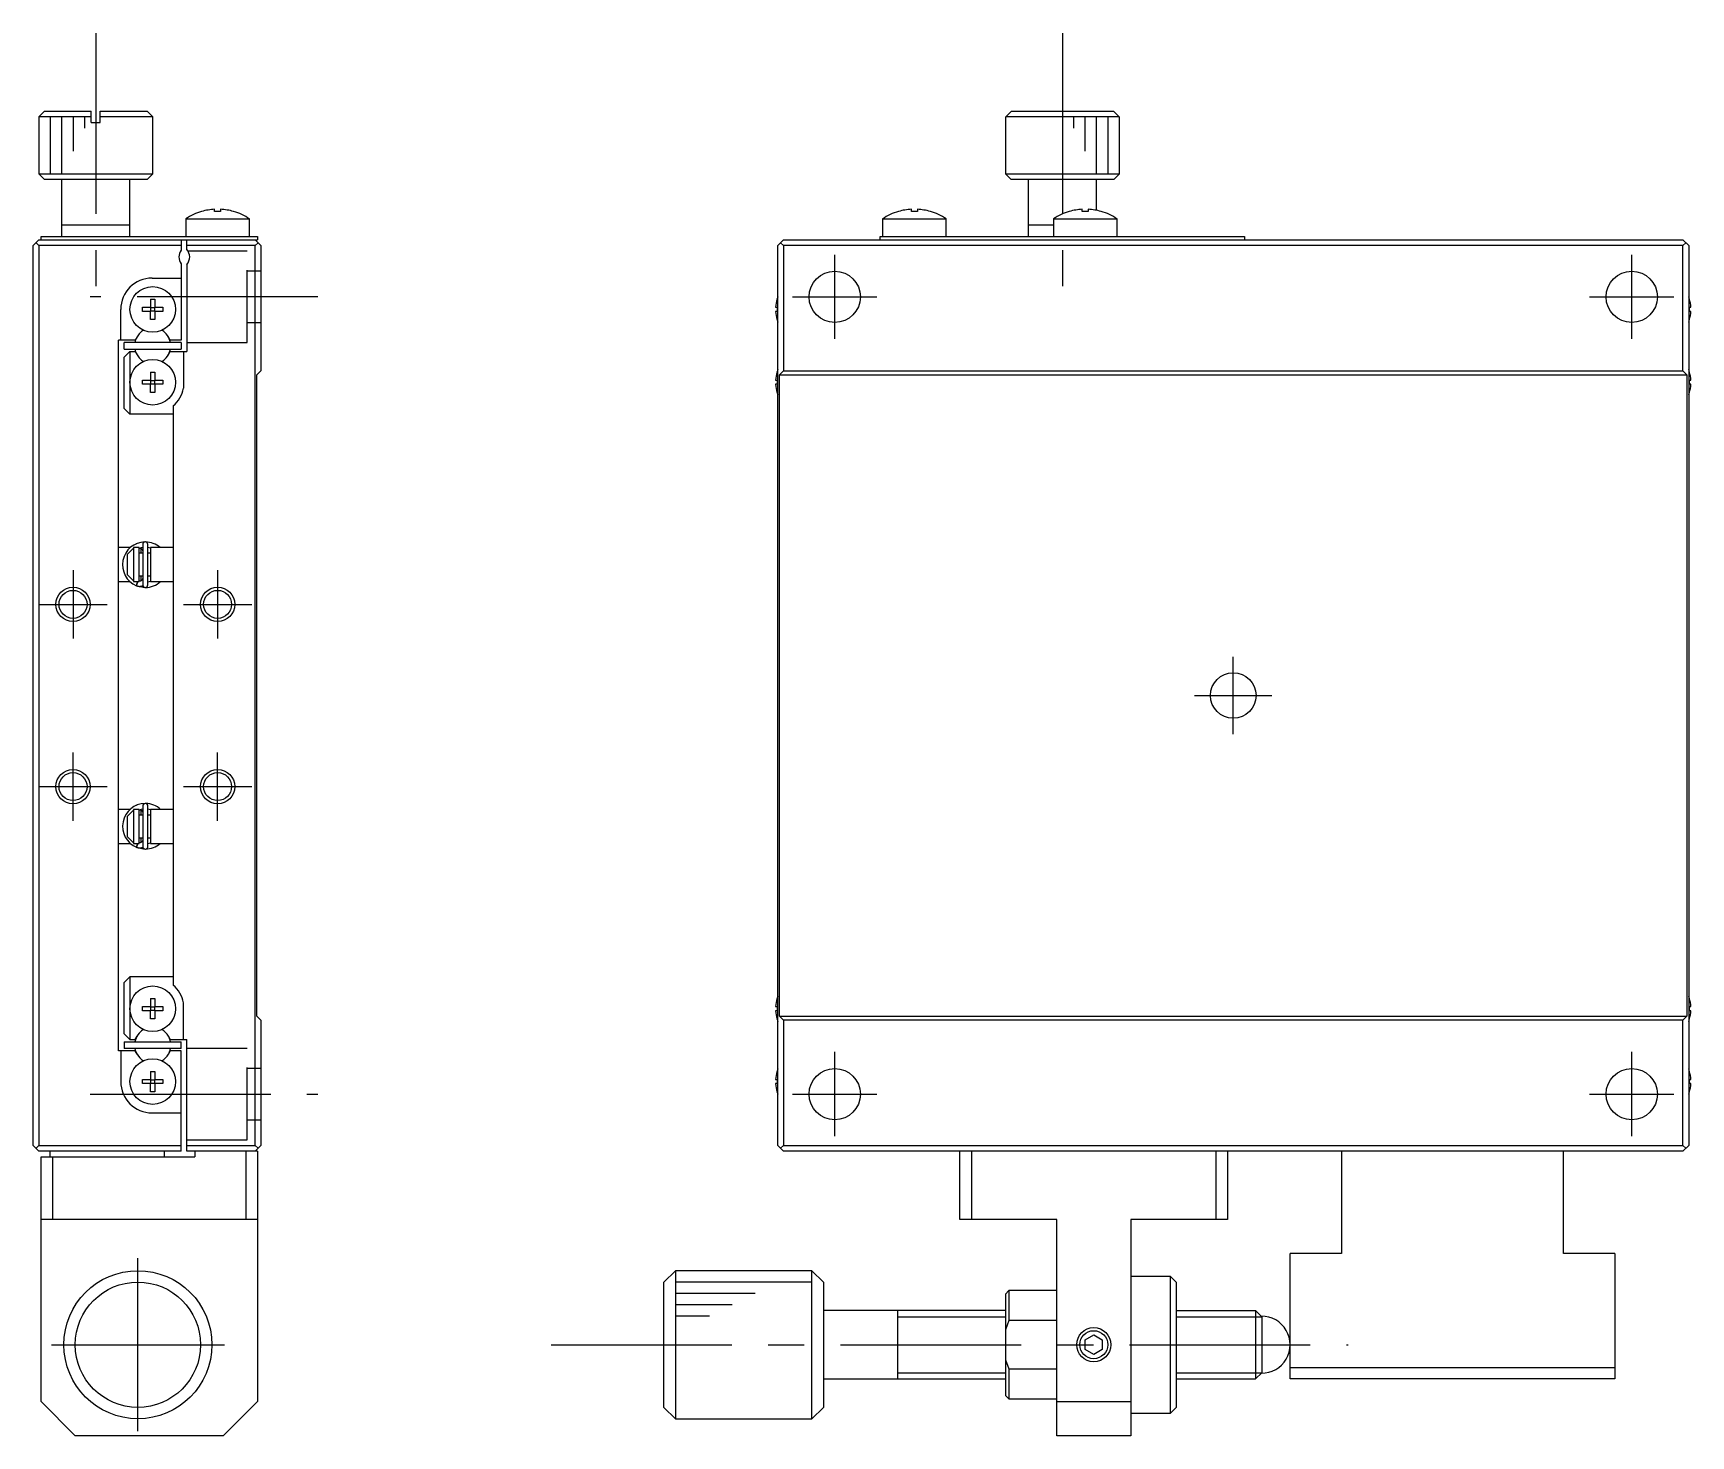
# Model space of a CAD drawing. Extents: x 0 to 332, y -8 to 256.
# Drawn here: x 186.6 to 332.2, y 74.6 to 197.8 of the extents above; entities that cross this region are included whole.
import ezdxf

# ---------------------------------------------------------------- set-up
doc = ezdxf.new("R2010")
doc.units = 0
doc.header["$LTSCALE"] = 0.5
doc.linetypes.add('CENTER', pattern=[50.8, 31.75, -6.35, 6.35, -6.35])
doc.linetypes.add('DASHED', pattern=[19.05, 12.7, -6.35])
for name, color, linetype in [('MSM_CENTER', 1, 'CENTER'), ('MSM_CONTINUOUS', 7, 'CONTINUOUS'), ('MSM_DASHED', 4, 'DASHED'), ('MSM_NARROW', 5, 'CONTINUOUS')]:
    doc.layers.add(name, color=color, linetype=linetype)

msp = doc.modelspace()

# ---------------------------------------------------------------- linework, layer by layer
at = {"layer": 'MSM_CENTER'}
for p, q in [((192.062268, 197.772714), (192.062268, 172.772714)), ((276.963962, 197.772714), (276.963962, 172.772714)), ((256.963962, 170.922714), (256.963962, 178.322714)), ((326.963962, 170.922714), (326.963962, 178.322714)), ((211.562268, 174.622714), (191.562268, 174.622714)), ((253.263962, 174.622714), (260.663962, 174.622714)), ((323.263962, 174.622714), (330.663962, 174.622714)), ((190.062268, 150.622715), (190.062268, 144.622714)), ((202.762268, 150.622715), (202.762268, 144.622714)), ((187.062267, 147.622714), (193.062269, 147.622714)), ((199.762267, 147.622714), (205.762269, 147.622714)), ((291.963962, 136.222714), (291.963962, 143.022714)), ((288.563962, 139.622714), (295.363962, 139.622714)), ((190.062266, 128.622715), (190.062268, 134.622716)), ((202.762266, 128.622715), (202.762268, 134.622716)), ((187.062266, 131.622716), (193.062268, 131.622715)), ((199.762266, 131.622716), (205.762268, 131.622715)), ((256.963962, 100.922714), (256.963962, 108.322714)), ((326.963962, 100.922714), (326.963962, 108.322714)), ((191.562268, 104.622714), (211.562268, 104.622714)), ((253.263962, 104.622714), (260.663962, 104.622714)), ((323.263962, 104.622714), (330.663962, 104.622714)), ((195.762268, 75.022714), (195.762268, 90.222714)), ((188.162268, 82.622714), (203.362268, 82.622714)), ((232.058891, 82.622714), (302.058891, 82.622714))]:
    msp.add_line(p, q, dxfattribs=at)
at = {"layer": 'MSM_CONTINUOUS'}
for p, q in [((187.562268, 190.922714), (187.062268, 190.422714)), ((187.562268, 190.922714), (191.662268, 190.922714)), ((191.662268, 189.922714), (191.662268, 190.922714)), ((192.462268, 190.922714), (196.562268, 190.922714)), ((192.462268, 189.922714), (192.462268, 190.922714)), ((197.062268, 190.422714), (196.562268, 190.922714)), ((271.979987, 190.422714), (272.481775, 190.922714)), ((272.481775, 190.922714), (281.446149, 190.922714)), ((281.446149, 190.922714), (281.947936, 190.422714)), ((191.662268, 190.422714), (187.062268, 190.422714)), ((187.062268, 190.422714), (187.062268, 185.422714)), ((191.662268, 189.922714), (192.462268, 189.922714)), ((197.062268, 190.422714), (192.462268, 190.422714)), ((197.062268, 185.422714), (197.062268, 190.422714)), ((271.963962, 189.922714), (271.979987, 189.922714)), ((271.963962, 189.922714), (271.963962, 185.422714)), ((271.979987, 189.922714), (271.979987, 190.422714)), ((281.947936, 190.422714), (271.979987, 190.422714)), ((281.947936, 190.422714), (281.947936, 189.922714)), ((281.947936, 189.922714), (281.963962, 189.922714)), ((281.963962, 185.422714), (281.963962, 189.922714)), ((187.062268, 185.422714), (197.062268, 185.422714)), ((187.062268, 185.422714), (187.562268, 184.922714)), ((196.562268, 184.922714), (187.562268, 184.922714)), ((189.062268, 184.922714), (189.062268, 179.922714)), ((195.062268, 179.922714), (195.062268, 184.922714)), ((196.562268, 184.922714), (197.062268, 185.422714)), ((271.963962, 185.422714), (281.963962, 185.422714)), ((271.963962, 185.422714), (272.463962, 184.922714)), ((281.463962, 184.922714), (272.463962, 184.922714)), ((273.963962, 184.922714), (273.963962, 179.922714)), ((279.963962, 182.214789), (279.963962, 184.922714)), ((281.463962, 184.922714), (281.963962, 185.422714)), ((201.363129, 182.115918), (201.360121, 182.122087)), ((202.502268, 182.115918), (202.502268, 182.309176)), ((203.022268, 182.115918), (202.502268, 182.115918)), ((203.022268, 182.309176), (203.022268, 182.115918)), ((204.164416, 182.122087), (204.161408, 182.115918)), ((262.564822, 182.115918), (262.561814, 182.122087)), ((263.703962, 182.115918), (263.703962, 182.309176)), ((264.223962, 182.115918), (263.703962, 182.115918)), ((264.223962, 182.309176), (264.223962, 182.115918)), ((265.366109, 182.122087), (265.363101, 182.115918)), ((277.564822, 182.115918), (277.561814, 182.122087)), ((278.703962, 182.115918), (278.703962, 182.309176)), ((279.223962, 182.115918), (278.703962, 182.115918)), ((279.223962, 182.309176), (279.223962, 182.115918)), ((280.366109, 182.122087), (280.363101, 182.115918)), ((195.062268, 180.922714), (189.062268, 180.922714)), ((199.962268, 181.465177), (205.562268, 181.465177)), ((199.962268, 181.465177), (199.962268, 179.922714)), ((205.562268, 179.922714), (205.562268, 181.465177)), ((261.163962, 181.465177), (261.163962, 179.922714)), ((261.163962, 181.465177), (266.763962, 181.465177)), ((266.763962, 179.922714), (266.763962, 181.465177)), ((276.163962, 180.922714), (273.963962, 180.922714)), ((276.163962, 181.465177), (276.163962, 179.922714)), ((276.163962, 181.465177), (281.763962, 181.465177)), ((281.763962, 179.922714), (281.763962, 181.465177)), ((187.062268, 179.622714), (186.562268, 179.122714)), ((186.562268, 100.122714), (186.562268, 179.122714)), ((187.062268, 179.122714), (186.812268, 179.372714)), ((187.062268, 179.622714), (206.262268, 179.622714)), ((199.562268, 179.122714), (187.062268, 179.122714)), ((187.062268, 179.122714), (187.062268, 100.122714)), ((187.262268, 179.622714), (187.262268, 179.922714)), ((187.262268, 179.922714), (206.262268, 179.922714)), ((199.562268, 179.622714), (199.562268, 178.722714)), ((200.062268, 178.784152), (200.062268, 179.622714)), ((206.062268, 179.122714), (200.062268, 179.122714)), ((206.562268, 179.122714), (206.062268, 179.622714)), ((206.312268, 179.372714), (206.062268, 179.122714)), ((206.062268, 100.122714), (206.062268, 179.122714)), ((206.262268, 179.922714), (206.262268, 179.622714)), ((206.562268, 179.122714), (206.562268, 168.122714)), ((252.463962, 179.622714), (251.963962, 179.122714)), ((251.963962, 100.122714), (251.963962, 179.122714)), ((252.463962, 179.122714), (252.213962, 179.372714)), ((252.463962, 179.622714), (331.463962, 179.622714)), ((331.463962, 179.122714), (252.463962, 179.122714)), ((252.463962, 179.122714), (252.463962, 168.122714)), ((260.963962, 179.622714), (260.963962, 179.922714)), ((260.963962, 179.922714), (292.963962, 179.922714)), ((292.963962, 179.922714), (292.963962, 179.622714)), ((331.963962, 179.122714), (331.463962, 179.622714)), ((331.713962, 179.372714), (331.463962, 179.122714)), ((331.463962, 168.122714), (331.463962, 179.122714)), ((331.963962, 179.122714), (331.963962, 100.122714)), ((197.012268, 176.272714), (199.562268, 176.272714)), ((199.562268, 177.522714), (199.562268, 170.822714)), ((200.062268, 177.461276), (200.062268, 169.822714)), ((194.262268, 170.822714), (194.262268, 173.522714)), ((196.175907, 173.342714), (196.175907, 173.702714)), ((196.175907, 173.702714), (196.882268, 173.702714)), ((196.882268, 173.342714), (196.175907, 173.342714)), ((196.882268, 174.409075), (197.242268, 174.409075)), ((196.882268, 174.409075), (196.882268, 173.702714)), ((196.892641, 173.692342), (196.882268, 173.702714)), ((196.892641, 173.353086), (196.882268, 173.342714)), ((196.882268, 172.636352), (196.882268, 173.342714)), ((196.892641, 173.692342), (197.231896, 173.692342)), ((196.892641, 173.353086), (196.892641, 173.692342)), ((197.231896, 173.353086), (196.892641, 173.353086)), ((197.231896, 173.692342), (197.242268, 173.702714)), ((197.231896, 173.692342), (197.231896, 173.353086)), ((197.231896, 173.353086), (197.242268, 173.342714)), ((197.242268, 174.409075), (197.242268, 173.702714)), ((197.242268, 173.702714), (197.94863, 173.702714)), ((197.242268, 173.342714), (197.242268, 172.636352)), ((197.94863, 173.342714), (197.242268, 173.342714)), ((197.94863, 173.702714), (197.94863, 173.342714)), ((251.774103, 173.702714), (251.89444, 173.702714)), ((251.89444, 173.342714), (251.774103, 173.342714)), ((251.889817, 174.41133), (251.89444, 174.409075)), ((251.89444, 173.702714), (251.89444, 173.342714)), ((332.033483, 174.409075), (332.038106, 174.41133)), ((332.033483, 173.702714), (332.15382, 173.702714)), ((332.033483, 173.342714), (332.033483, 173.702714)), ((332.15382, 173.342714), (332.033483, 173.342714)), ((197.242268, 172.636352), (196.882268, 172.636352)), ((251.89444, 172.636352), (251.889817, 172.634098)), ((332.038106, 172.634098), (332.033483, 172.636352)), ((194.062268, 108.422714), (194.062268, 170.822714)), ((195.517857, 170.822714), (194.062268, 170.822714)), ((199.562268, 170.622714), (194.562268, 170.622714)), ((194.562268, 170.022714), (194.562268, 170.622714)), ((195.687453, 171.116464), (195.517857, 170.822714)), ((198.60668, 170.822714), (198.437084, 171.116464)), ((199.562268, 170.822714), (198.60668, 170.822714)), ((199.562268, 170.622714), (199.562268, 170.022714)), ((194.562268, 170.022712), (199.562268, 170.022712)), ((194.562268, 169.322714), (195.062268, 169.822714)), ((194.562268, 164.822714), (194.562268, 169.322714)), ((195.062268, 169.822714), (195.517857, 169.822714)), ((195.062268, 169.822714), (195.062268, 164.322714)), ((195.517857, 169.822714), (195.687453, 169.528964)), ((198.437084, 169.528964), (198.60668, 169.822714)), ((198.60668, 169.822714), (200.062268, 169.822714)), ((199.762268, 169.822714), (199.762268, 166.600699)), ((196.882268, 168.009075), (197.242268, 168.009075)), ((196.882268, 168.009075), (196.882268, 167.302714)), ((197.242268, 168.009075), (197.242268, 167.302714)), ((206.212268, 167.772714), (206.562268, 168.122714)), ((206.212268, 111.472714), (206.212268, 167.772714)), ((251.889817, 168.01133), (251.89444, 168.009075)), ((252.113962, 167.772714), (252.463962, 168.122714)), ((252.113962, 167.772714), (331.813962, 167.772714)), ((252.113962, 111.472714), (252.113962, 167.772714)), ((252.463962, 168.122714), (331.463962, 168.122714)), ((331.463962, 168.122714), (331.813962, 167.772714)), ((331.813962, 167.772714), (331.813962, 111.472714)), ((332.033483, 168.009075), (332.038106, 168.01133)), ((196.175907, 166.942714), (196.175907, 167.302714)), ((196.175907, 167.302714), (196.882268, 167.302714)), ((196.882268, 166.942714), (196.175907, 166.942714)), ((196.892641, 167.292342), (196.882268, 167.302714)), ((196.892641, 166.953086), (196.882268, 166.942714)), ((196.882268, 166.236352), (196.882268, 166.942714)), ((197.242268, 166.236352), (196.882268, 166.236352)), ((196.892641, 167.292342), (197.231896, 167.292342)), ((196.892641, 166.953086), (196.892641, 167.292342)), ((197.231896, 166.953086), (196.892641, 166.953086)), ((197.231896, 167.292342), (197.242268, 167.302714)), ((197.231896, 167.292342), (197.231896, 166.953086)), ((197.231896, 166.953086), (197.242268, 166.942714)), ((197.242268, 167.302714), (197.94863, 167.302714)), ((197.242268, 166.942714), (197.242268, 166.236352)), ((197.94863, 166.942714), (197.242268, 166.942714)), ((197.94863, 167.302714), (197.94863, 166.942714)), ((251.774103, 167.302714), (251.89444, 167.302714)), ((251.89444, 166.942714), (251.774103, 166.942714)), ((251.89444, 166.236352), (251.889817, 166.234098)), ((251.89444, 167.302714), (251.89444, 166.942714)), ((332.033483, 167.302714), (332.15382, 167.302714)), ((332.033483, 166.942714), (332.033483, 167.302714)), ((332.15382, 166.942714), (332.033483, 166.942714)), ((332.038106, 166.234098), (332.033483, 166.236352)), ((195.062268, 164.322714), (194.562268, 164.822714)), ((198.862268, 165.043652), (198.862268, 114.201776)), ((198.862268, 164.322714), (195.062268, 164.322714)), ((195.636269, 152.948582), (195.606011, 152.935629)), ((195.630632, 152.945342), (195.62713, 152.944732)), ((195.691539, 152.970144), (195.635796, 152.949508)), ((196.182534, 152.879401), (196.182534, 149.329401)), ((196.632534, 149.329401), (196.632534, 152.879401)), ((195.107471, 152.622714), (194.062268, 152.622714)), ((194.862268, 152.039229), (195.362268, 152.568397)), ((194.862268, 150.206199), (194.862268, 152.039229)), ((195.862268, 152.622714), (195.362268, 152.622714)), ((195.362268, 152.622714), (195.362268, 149.622714)), ((195.862182, 152.556058), (196.182517, 152.63902)), ((195.862267, 152.550249), (195.875286, 152.552399)), ((195.862268, 149.622714), (195.862268, 152.622714)), ((196.182534, 152.122714), (195.862268, 152.122714)), ((195.875286, 152.552399), (195.888824, 152.553937)), ((195.888824, 152.553937), (195.902428, 152.554779)), ((195.902428, 152.554779), (195.916061, 152.554922)), ((195.916061, 152.554922), (195.929685, 152.554365)), ((195.929685, 152.554365), (195.943265, 152.55311)), ((195.943265, 152.55311), (195.956763, 152.55116)), ((195.956763, 152.55116), (195.970143, 152.548521)), ((195.970143, 152.548521), (195.983369, 152.545201)), ((195.983369, 152.545201), (195.996406, 152.541211)), ((195.996406, 152.541211), (196.009219, 152.536561)), ((196.009219, 152.536561), (196.021776, 152.531267)), ((196.021776, 152.531267), (196.034043, 152.525345)), ((196.034043, 152.525345), (196.04599, 152.518811)), ((196.04599, 152.518811), (196.057586, 152.511685)), ((196.057586, 152.511685), (196.068804, 152.503987)), ((196.062268, 152.122714), (196.062268, 152.508946)), ((196.068804, 152.503987), (196.079615, 152.49574)), ((196.079615, 152.49574), (196.089995, 152.486966)), ((196.089995, 152.486966), (196.099919, 152.477689)), ((196.099919, 152.477689), (196.109364, 152.467935)), ((196.109364, 152.467935), (196.118309, 152.45773)), ((196.118309, 152.45773), (196.126734, 152.4471)), ((196.126734, 152.4471), (196.134621, 152.436073)), ((196.134621, 152.436073), (196.141953, 152.424677)), ((196.141953, 152.424677), (196.148714, 152.41294)), ((196.148714, 152.41294), (196.15489, 152.400892)), ((196.15489, 152.400892), (196.160469, 152.388562)), ((196.160469, 152.388562), (196.165438, 152.37598)), ((196.165438, 152.37598), (196.169789, 152.363175)), ((196.169789, 152.363175), (196.173513, 152.35018)), ((196.173513, 152.35018), (196.176601, 152.337023)), ((196.176601, 152.337023), (196.179049, 152.323736)), ((196.179049, 152.323736), (196.180852, 152.31035)), ((196.180852, 152.31035), (196.182006, 152.296896)), ((196.182006, 152.296896), (196.18251, 152.283405)), ((196.18251, 152.283405), (196.182534, 152.279849)), ((196.862268, 152.122714), (196.632534, 152.122714)), ((196.632588, 152.638693), (196.862361, 152.58711)), ((196.862268, 152.622714), (196.862268, 149.622714)), ((198.862268, 152.622714), (196.862268, 152.622714)), ((195.362268, 149.677031), (194.862268, 150.206199)), ((195.862268, 150.122714), (196.182534, 150.122714)), ((196.062268, 149.69999), (196.062268, 150.122714)), ((196.632534, 150.122714), (196.862268, 150.122714)), ((194.062268, 149.622714), (195.065951, 149.622714)), ((195.362268, 149.622714), (195.862268, 149.622714)), ((195.593674, 149.278621), (195.633322, 149.261464)), ((195.626902, 149.264099), (195.70322, 149.520656)), ((195.631937, 149.275686), (195.63184, 149.269942)), ((195.63184, 149.269942), (195.632288, 149.26538)), ((195.632578, 149.282578), (195.631937, 149.275686)), ((195.632288, 149.26538), (195.634944, 149.259791)), ((195.633759, 149.290576), (195.632578, 149.282578)), ((195.635473, 149.299632), (195.633759, 149.290576)), ((195.634944, 149.259791), (195.635796, 149.259294)), ((195.63771, 149.309693), (195.635473, 149.299632)), ((195.635796, 149.259294), (195.667383, 149.246957)), ((195.640457, 149.320696), (195.63771, 149.309693)), ((195.643697, 149.332577), (195.640457, 149.320696)), ((195.64741, 149.345265), (195.643697, 149.332577)), ((195.651574, 149.358682), (195.64741, 149.345265)), ((195.656164, 149.372748), (195.651574, 149.358682)), ((195.661154, 149.38738), (195.656164, 149.372748)), ((195.666512, 149.402489), (195.661154, 149.38738)), ((195.672206, 149.417984), (195.666512, 149.402489)), ((195.667383, 149.246957), (195.701315, 149.235571)), ((195.678203, 149.433773), (195.672206, 149.417984)), ((195.684466, 149.44976), (195.678203, 149.433773)), ((195.690958, 149.465851), (195.684466, 149.44976)), ((195.687631, 149.239618), (196.378877, 149.105869)), ((195.69764, 149.481947), (195.690958, 149.465851)), ((195.704472, 149.497953), (195.69764, 149.481947)), ((195.701315, 149.235571), (195.735764, 149.225896)), ((195.70322, 149.520656), (195.755363, 149.622741)), ((195.711412, 149.513773), (195.704472, 149.497953)), ((195.718419, 149.529311), (195.711412, 149.513773)), ((195.725452, 149.544474), (195.718419, 149.529311)), ((195.732467, 149.559172), (195.725452, 149.544474)), ((195.739423, 149.573316), (195.732467, 149.559172)), ((195.735764, 149.225896), (195.770643, 149.217956)), ((195.746277, 149.586821), (195.739423, 149.573316)), ((195.75299, 149.599606), (195.746277, 149.586821)), ((195.75952, 149.611594), (195.75299, 149.599606)), ((195.765829, 149.622714), (195.75952, 149.611594)), ((195.770643, 149.217956), (195.805868, 149.211768)), ((195.805868, 149.211768), (195.841351, 149.207349)), ((195.841351, 149.207349), (195.877006, 149.204707)), ((195.867211, 149.657658), (195.862254, 149.658555)), ((195.880708, 149.655703), (195.867211, 149.657658)), ((195.877006, 149.204707), (195.912745, 149.20385)), ((195.894286, 149.654443), (195.880708, 149.655703)), ((195.907908, 149.653882), (195.894286, 149.654443)), ((195.921537, 149.65402), (195.907908, 149.653882)), ((195.912745, 149.20385), (195.948482, 149.204778)), ((195.935137, 149.654856), (195.921537, 149.65402)), ((195.94867, 149.656388), (195.935137, 149.654856)), ((195.948482, 149.204778), (195.98413, 149.207491)), ((195.962102, 149.65861), (195.94867, 149.656388)), ((195.975396, 149.661514), (195.962102, 149.65861)), ((195.988517, 149.66509), (195.975396, 149.661514)), ((195.98413, 149.207491), (196.0196, 149.21198)), ((196.001432, 149.669328), (195.988517, 149.66509)), ((196.014108, 149.674213), (196.001432, 149.669328)), ((196.026512, 149.679731), (196.014108, 149.674213)), ((196.0196, 149.21198), (196.054806, 149.218235)), ((196.038615, 149.685866), (196.026512, 149.679731)), ((196.050385, 149.692598), (196.038615, 149.685866)), ((196.061796, 149.69991), (196.050385, 149.692598)), ((196.054806, 149.218235), (196.089664, 149.226241)), ((196.07282, 149.707779), (196.061796, 149.69991)), ((196.083431, 149.716185), (196.07282, 149.707779)), ((196.093606, 149.725105), (196.083431, 149.716185)), ((196.089664, 149.226241), (196.124086, 149.235978)), ((196.10332, 149.734514), (196.093606, 149.725105)), ((196.112553, 149.744389), (196.10332, 149.734514)), ((196.121284, 149.754703), (196.112553, 149.744389)), ((196.129494, 149.765431), (196.121284, 149.754703)), ((196.124086, 149.235978), (196.157989, 149.247424)), ((196.137165, 149.776545), (196.129494, 149.765431)), ((196.144281, 149.788019), (196.137165, 149.776545)), ((196.150827, 149.799824), (196.144281, 149.788019)), ((196.156789, 149.811932), (196.150827, 149.799824)), ((196.162155, 149.824314), (196.156789, 149.811932)), ((196.157989, 149.247424), (196.19129, 149.260551)), ((196.166914, 149.836941), (196.162155, 149.824314)), ((196.171054, 149.849783), (196.166914, 149.836941)), ((196.174569, 149.862811), (196.171054, 149.849783)), ((196.17745, 149.875994), (196.174569, 149.862811)), ((196.179691, 149.889301), (196.17745, 149.875994)), ((196.181288, 149.902703), (196.179691, 149.889301)), ((196.182236, 149.916167), (196.181288, 149.902703)), ((196.182534, 149.928953), (196.182236, 149.916167)), ((196.19129, 149.260551), (196.193121, 149.261329)), ((196.862514, 149.621883), (196.632586, 149.569796)), ((196.862268, 149.622714), (198.862268, 149.622714)), ((195.074017, 129.622714), (194.062268, 129.622714)), ((195.862268, 129.622714), (195.362268, 129.622714)), ((195.362268, 129.622714), (195.362268, 126.622714)), ((195.645497, 129.986265), (195.607266, 129.969799)), ((195.63986, 129.983026), (195.636359, 129.982416)), ((195.700768, 130.007827), (195.645025, 129.987192)), ((195.862238, 129.590259), (196.191745, 129.676703)), ((195.862253, 129.586), (195.871078, 129.587853)), ((195.862268, 126.622714), (195.862268, 129.622714)), ((195.871078, 129.587853), (195.884515, 129.590082)), ((195.884515, 129.590082), (195.898053, 129.591621)), ((195.898053, 129.591621), (195.911657, 129.592463)), ((195.911657, 129.592463), (195.925289, 129.592606)), ((195.925289, 129.592606), (195.938914, 129.592049)), ((195.938914, 129.592049), (195.952494, 129.590794)), ((195.952494, 129.590794), (195.965992, 129.588844)), ((195.965992, 129.588844), (195.979372, 129.586205)), ((195.979372, 129.586205), (195.992598, 129.582885)), ((195.992598, 129.582885), (196.005635, 129.578894)), ((196.005635, 129.578894), (196.018448, 129.574245)), ((196.191763, 129.917085), (196.191763, 126.367085)), ((196.641763, 126.367085), (196.641763, 129.917085)), ((196.641817, 129.676377), (196.862437, 129.627558)), ((196.862268, 129.622714), (196.862268, 126.622714)), ((198.862268, 129.622714), (196.862268, 129.622714)), ((196.862437, 129.627558), (196.877591, 129.622947)), ((194.862268, 129.039229), (195.362268, 129.568397)), ((194.862268, 127.206199), (194.862268, 129.039229)), ((196.191763, 129.122714), (195.862268, 129.122714)), ((196.018448, 129.574245), (196.031004, 129.568951)), ((196.031004, 129.568951), (196.043272, 129.563028)), ((196.043272, 129.563028), (196.055218, 129.556494)), ((196.055218, 129.556494), (196.066815, 129.549368)), ((196.062268, 129.122714), (196.062268, 129.552382)), ((196.066815, 129.549368), (196.078032, 129.541671)), ((196.078032, 129.541671), (196.088844, 129.533423)), ((196.088844, 129.533423), (196.099223, 129.524649)), ((196.099223, 129.524649), (196.109147, 129.515373)), ((196.109147, 129.515373), (196.118593, 129.505619)), ((196.118593, 129.505619), (196.127538, 129.495414)), ((196.127538, 129.495414), (196.135963, 129.484784)), ((196.135963, 129.484784), (196.14385, 129.473757)), ((196.14385, 129.473757), (196.151182, 129.46236)), ((196.151182, 129.46236), (196.157943, 129.450624)), ((196.157943, 129.450624), (196.164119, 129.438575)), ((196.164119, 129.438575), (196.169697, 129.426245)), ((196.169697, 129.426245), (196.174667, 129.413663)), ((196.174667, 129.413663), (196.179018, 129.400859)), ((196.179018, 129.400859), (196.182741, 129.387863)), ((196.182741, 129.387863), (196.18583, 129.374707)), ((196.18583, 129.374707), (196.188278, 129.36142)), ((196.188278, 129.36142), (196.190081, 129.348034)), ((196.190081, 129.348034), (196.191235, 129.33458)), ((196.191235, 129.33458), (196.191739, 129.321088)), ((196.191739, 129.321088), (196.191763, 129.317533)), ((196.862268, 129.122714), (196.641763, 129.122714)), ((195.362268, 126.677031), (194.862268, 127.206199)), ((195.863061, 126.697987), (195.862264, 126.698167)), ((195.862268, 127.122714), (196.191763, 127.122714)), ((195.87644, 126.695342), (195.863061, 126.697987)), ((195.889937, 126.693387), (195.87644, 126.695342)), ((195.903514, 126.692127), (195.889937, 126.693387)), ((195.917136, 126.691565), (195.903514, 126.692127)), ((195.930765, 126.691703), (195.917136, 126.691565)), ((195.944365, 126.69254), (195.930765, 126.691703)), ((195.957899, 126.694072), (195.944365, 126.69254)), ((195.97133, 126.696293), (195.957899, 126.694072)), ((195.984624, 126.699197), (195.97133, 126.696293)), ((195.997746, 126.702774), (195.984624, 126.699197)), ((196.010661, 126.707011), (195.997746, 126.702774)), ((196.023336, 126.711897), (196.010661, 126.707011)), ((196.035741, 126.717415), (196.023336, 126.711897)), ((196.047843, 126.723549), (196.035741, 126.717415)), ((196.059614, 126.730282), (196.047843, 126.723549)), ((196.071025, 126.737593), (196.059614, 126.730282)), ((196.062268, 126.731568), (196.062268, 127.122714)), ((196.082048, 126.745463), (196.071025, 126.737593)), ((196.09266, 126.753869), (196.082048, 126.745463)), ((196.102834, 126.762789), (196.09266, 126.753869)), ((196.112549, 126.772198), (196.102834, 126.762789)), ((196.121781, 126.782072), (196.112549, 126.772198)), ((196.130512, 126.792387), (196.121781, 126.782072)), ((196.138722, 126.803114), (196.130512, 126.792387)), ((196.146393, 126.814229), (196.138722, 126.803114)), ((196.15351, 126.825702), (196.146393, 126.814229)), ((196.160056, 126.837507), (196.15351, 126.825702)), ((196.166018, 126.849615), (196.160056, 126.837507)), ((196.171384, 126.861998), (196.166018, 126.849615)), ((196.176142, 126.874625), (196.171384, 126.861998)), ((196.180283, 126.887467), (196.176142, 126.874625)), ((196.183797, 126.900494), (196.180283, 126.887467)), ((196.186678, 126.913677), (196.183797, 126.900494)), ((196.18892, 126.926985), (196.186678, 126.913677)), ((196.190516, 126.940386), (196.18892, 126.926985)), ((196.191464, 126.95385), (196.190516, 126.940386)), ((196.191763, 126.966637), (196.191464, 126.95385)), ((196.641763, 127.122714), (196.862268, 127.122714)), ((194.062268, 126.622714), (195.117937, 126.622714)), ((195.362268, 126.622714), (195.862268, 126.622714)), ((195.602696, 126.315807), (195.65612, 126.293513)), ((195.63613, 126.301782), (195.712449, 126.558339)), ((195.641175, 126.313527), (195.641071, 126.307556)), ((195.641071, 126.307556), (195.641554, 126.302861)), ((195.641865, 126.320733), (195.641175, 126.313527)), ((195.641554, 126.302861), (195.644172, 126.297474)), ((195.643137, 126.329128), (195.641865, 126.320733)), ((195.644982, 126.338658), (195.643137, 126.329128)), ((195.644172, 126.297474), (195.645025, 126.296977)), ((195.64739, 126.349262), (195.644982, 126.338658)), ((195.645025, 126.296977), (195.676612, 126.28464)), ((195.650343, 126.36087), (195.64739, 126.349262)), ((195.653823, 126.373407), (195.650343, 126.36087)), ((195.657808, 126.386793), (195.653823, 126.373407)), ((195.662272, 126.400941), (195.657808, 126.386793)), ((195.667186, 126.415759), (195.662272, 126.400941)), ((195.672517, 126.431152), (195.667186, 126.415759)), ((195.678232, 126.447019), (195.672517, 126.431152)), ((195.676612, 126.28464), (195.710544, 126.273255)), ((195.684294, 126.463259), (195.678232, 126.447019)), ((195.690663, 126.479766), (195.684294, 126.463259)), ((195.697299, 126.496434), (195.690663, 126.479766)), ((195.696859, 126.277301), (196.388106, 126.143552)), ((195.704157, 126.513154), (195.697299, 126.496434)), ((195.711195, 126.529818), (195.704157, 126.513154)), ((195.710544, 126.273255), (195.744993, 126.26358)), ((195.718366, 126.546319), (195.711195, 126.529818)), ((195.712449, 126.558339), (195.743623, 126.622723)), ((195.725624, 126.56255), (195.718366, 126.546319)), ((195.732922, 126.578406), (195.725624, 126.56255)), ((195.740212, 126.593785), (195.732922, 126.578406)), ((195.747449, 126.608586), (195.740212, 126.593785)), ((195.744993, 126.26358), (195.779872, 126.255639)), ((195.754584, 126.622714), (195.747449, 126.608586)), ((195.779872, 126.255639), (195.815096, 126.249452)), ((195.815096, 126.249452), (195.850579, 126.245032)), ((195.850579, 126.245032), (195.886234, 126.242391)), ((195.886234, 126.242391), (195.921974, 126.241533)), ((195.921974, 126.241533), (195.957711, 126.242462)), ((195.957711, 126.242462), (195.993358, 126.245174)), ((195.993358, 126.245174), (196.028828, 126.249663)), ((196.028828, 126.249663), (196.064035, 126.255918)), ((196.064035, 126.255918), (196.098892, 126.263924)), ((196.098892, 126.263924), (196.133314, 126.273662)), ((196.133314, 126.273662), (196.167218, 126.285108)), ((196.167218, 126.285108), (196.200519, 126.298234)), ((196.200519, 126.298234), (196.20235, 126.299013)), ((196.86232, 126.656698), (196.641815, 126.607479)), ((196.862268, 126.622714), (198.862268, 126.622714)), ((194.562268, 114.422714), (195.062268, 114.922714)), ((194.562268, 109.922714), (194.562268, 114.422714)), ((198.862268, 114.922714), (195.062268, 114.922714)), ((195.062268, 114.922714), (195.062268, 109.422714)), ((196.175907, 111.942714), (196.175907, 112.302714)), ((196.175907, 112.302714), (196.882268, 112.302714)), ((196.882268, 113.009075), (197.242268, 113.009075)), ((196.882268, 113.009075), (196.882268, 112.302714)), ((196.892641, 112.292342), (196.882268, 112.302714)), ((196.892641, 112.292342), (197.231896, 112.292342)), ((196.892641, 111.953086), (196.892641, 112.292342)), ((197.231896, 112.292342), (197.242268, 112.302714)), ((197.231896, 112.292342), (197.231896, 111.953086)), ((197.242268, 113.009075), (197.242268, 112.302714)), ((197.242268, 112.302714), (197.94863, 112.302714)), ((197.94863, 112.302714), (197.94863, 111.942714)), ((199.762268, 109.422714), (199.762268, 112.644729)), ((251.774103, 112.302714), (251.89444, 112.302714)), ((251.889817, 113.01133), (251.89444, 113.009075)), ((251.89444, 112.302714), (251.89444, 111.942714)), ((332.033483, 113.009075), (332.038106, 113.01133)), ((332.033483, 112.302714), (332.15382, 112.302714)), ((332.033483, 111.942714), (332.033483, 112.302714)), ((196.882268, 111.942714), (196.175907, 111.942714)), ((196.892641, 111.953086), (196.882268, 111.942714)), ((196.882268, 111.236352), (196.882268, 111.942714)), ((197.242268, 111.236352), (196.882268, 111.236352)), ((197.231896, 111.953086), (196.892641, 111.953086)), ((197.231896, 111.953086), (197.242268, 111.942714)), ((197.242268, 111.942714), (197.242268, 111.236352)), ((197.94863, 111.942714), (197.242268, 111.942714)), ((206.562268, 111.122714), (206.212268, 111.472714)), ((206.562268, 111.122714), (206.562268, 100.122714)), ((251.89444, 111.942714), (251.774103, 111.942714)), ((251.89444, 111.236352), (251.889817, 111.234098)), ((252.463962, 111.122714), (252.113962, 111.472714)), ((252.113962, 111.472714), (331.813962, 111.472714)), ((331.463962, 111.122714), (252.463962, 111.122714)), ((252.463962, 111.122714), (252.463962, 100.122714)), ((331.813962, 111.472714), (331.463962, 111.122714)), ((331.463962, 100.122714), (331.463962, 111.122714)), ((332.15382, 111.942714), (332.033483, 111.942714)), ((332.038106, 111.234098), (332.033483, 111.236352)), ((195.062268, 109.422714), (194.562268, 109.922714)), ((194.562268, 109.222716), (199.562268, 109.222716)), ((194.562268, 109.222714), (194.562268, 108.622714)), ((195.062268, 109.422714), (195.517857, 109.422714)), ((195.517857, 109.422714), (195.687453, 109.716464)), ((198.437084, 109.716464), (198.60668, 109.422714)), ((198.60668, 109.422714), (200.062268, 109.422714)), ((199.562268, 108.622714), (199.562268, 109.222714)), ((200.062268, 99.622714), (200.062268, 109.422714)), ((195.517857, 108.422714), (194.062268, 108.422714)), ((194.262268, 108.422714), (194.262268, 105.722714)), ((199.562268, 108.622714), (194.562268, 108.622714)), ((195.687453, 108.128964), (195.517857, 108.422714)), ((198.60668, 108.422714), (198.437084, 108.128964)), ((199.562268, 108.422714), (198.60668, 108.422714)), ((199.562268, 99.622714), (199.562268, 108.422714)), ((196.882268, 106.609075), (197.242268, 106.609075)), ((196.882268, 106.609075), (196.882268, 105.902714)), ((197.242268, 106.609075), (197.242268, 105.902714)), ((251.889817, 106.61133), (251.89444, 106.609075)), ((332.033483, 106.609075), (332.038106, 106.61133)), ((196.175907, 105.542714), (196.175907, 105.902714)), ((196.175907, 105.902714), (196.882268, 105.902714)), ((196.882268, 105.542714), (196.175907, 105.542714)), ((196.892641, 105.892342), (196.882268, 105.902714)), ((196.892641, 105.553086), (196.882268, 105.542714)), ((196.882268, 104.836352), (196.882268, 105.542714)), ((197.242268, 104.836352), (196.882268, 104.836352)), ((196.892641, 105.892342), (197.231896, 105.892342)), ((196.892641, 105.553086), (196.892641, 105.892342)), ((197.231896, 105.553086), (196.892641, 105.553086)), ((197.231896, 105.892342), (197.242268, 105.902714)), ((197.231896, 105.892342), (197.231896, 105.553086)), ((197.231896, 105.553086), (197.242268, 105.542714)), ((197.242268, 105.902714), (197.94863, 105.902714)), ((197.242268, 105.542714), (197.242268, 104.836352)), ((197.94863, 105.542714), (197.242268, 105.542714)), ((197.94863, 105.902714), (197.94863, 105.542714)), ((251.774103, 105.902714), (251.89444, 105.902714)), ((251.89444, 105.542714), (251.774103, 105.542714)), ((251.89444, 104.836352), (251.889817, 104.834098)), ((251.89444, 105.902714), (251.89444, 105.542714)), ((332.033483, 105.902714), (332.15382, 105.902714)), ((332.033483, 105.542714), (332.033483, 105.902714)), ((332.15382, 105.542714), (332.033483, 105.542714)), ((332.038106, 104.834098), (332.033483, 104.836352)), ((197.012268, 102.972714), (199.562268, 102.972714)), ((187.062268, 99.622714), (186.562268, 100.122714)), ((186.812268, 99.872714), (187.062268, 100.122714)), ((187.062268, 100.122714), (199.562268, 100.122714)), ((199.562268, 99.622714), (187.062268, 99.622714)), ((187.262268, 77.622714), (187.262268, 99.122714)), ((187.262268, 99.122714), (200.762268, 99.122714)), ((188.062268, 99.122714), (188.062268, 99.622714)), ((188.262268, 99.122714), (188.262268, 93.622714)), ((198.062268, 99.622714), (198.062268, 99.122714)), ((200.062268, 100.122714), (206.062268, 100.122714)), ((206.262268, 99.622714), (200.062268, 99.622714)), ((200.762268, 99.622714), (200.762268, 99.122714)), ((205.262268, 93.622714), (205.262268, 99.622714)), ((206.062268, 100.122714), (206.312268, 99.872714)), ((206.062268, 99.622714), (206.562268, 100.122714)), ((206.262268, 99.622714), (206.262268, 77.622714)), ((251.963962, 100.122714), (252.463962, 99.622714)), ((252.213962, 99.872714), (252.463962, 100.122714)), ((252.463962, 100.122714), (331.463962, 100.122714)), ((331.463962, 99.622714), (252.463962, 99.622714)), ((267.963962, 93.622714), (267.963962, 99.622714)), ((268.963962, 99.622714), (268.963962, 93.622714)), ((290.463962, 93.622714), (290.463962, 99.622714)), ((291.463962, 99.622714), (291.463962, 93.622714)), ((301.463962, 99.622714), (301.463962, 90.622714)), ((320.963962, 90.622714), (320.963962, 99.622714)), ((331.463962, 100.122714), (331.713962, 99.872714)), ((331.463962, 99.622714), (331.963962, 100.122714)), ((206.262268, 93.622714), (187.262268, 93.622714)), ((276.463962, 93.622714), (267.963962, 93.622714)), ((276.463962, 74.622714), (276.463962, 93.622714)), ((291.463962, 93.622714), (282.963962, 93.622714)), ((282.963962, 93.622714), (282.963962, 74.622714)), ((301.463962, 90.622714), (296.963962, 90.622714)), ((296.963962, 79.622714), (296.963962, 90.622714)), ((325.463962, 90.622714), (320.963962, 90.622714)), ((325.463962, 90.622714), (325.463962, 79.622714)), ((242.963962, 89.122714), (241.963962, 88.122714)), ((242.963962, 89.122714), (242.963962, 76.122714)), ((254.963962, 89.122714), (242.963962, 89.122714)), ((255.963962, 88.122714), (254.963962, 89.122714)), ((254.963962, 76.122714), (254.963962, 89.122714)), ((241.963962, 77.122714), (241.963962, 88.122714)), ((255.963962, 88.122714), (255.963962, 77.122939)), ((272.263962, 87.372714), (271.963962, 87.072714)), ((272.263962, 87.372714), (272.263962, 84.744034)), ((276.463962, 87.372714), (272.263962, 87.372714)), ((286.463962, 88.622714), (282.963962, 88.622714)), ((286.463962, 76.622714), (286.463962, 88.622714)), ((286.963962, 88.122714), (286.463962, 88.622714)), ((286.963962, 88.122714), (286.963962, 77.122714)), ((271.963962, 87.072714), (271.963962, 78.172714)), ((271.963942, 85.622714), (255.963962, 85.622714)), ((262.463962, 85.622719), (262.463962, 79.622709)), ((272.263962, 84.744034), (271.963962, 83.941804)), ((276.463962, 84.744034), (272.263962, 84.744034)), ((286.963962, 85.622714), (293.922462, 85.622714)), ((293.922462, 85.622714), (293.922462, 79.622714)), ((294.463962, 85.081214), (293.922462, 85.622714)), ((294.463962, 85.081214), (294.463962, 80.164214)), ((278.963962, 83.055727), (279.713962, 83.488739)), ((278.963962, 82.189701), (278.963962, 83.055727)), ((279.713962, 83.488739), (280.463962, 83.055727)), ((280.463962, 83.055727), (280.463962, 82.189701)), ((279.713962, 81.756688), (278.963962, 82.189701)), ((280.463962, 82.189701), (279.713962, 81.756688)), ((271.963962, 81.303623), (272.263962, 80.501394)), ((272.263962, 80.501394), (272.263962, 77.872714)), ((272.263962, 80.501394), (276.463962, 80.501394)), ((293.922462, 79.622714), (294.463962, 80.164214)), ((296.963962, 80.622714), (325.463962, 80.622714)), ((255.963962, 79.622714), (271.963942, 79.622714)), ((286.963962, 79.622714), (293.922462, 79.622714)), ((325.463962, 79.622714), (296.963962, 79.622714)), ((187.262268, 77.622714), (190.262268, 74.622714)), ((203.262268, 74.622714), (206.262268, 77.622714)), ((271.963962, 78.172714), (272.263962, 77.872714)), ((272.263962, 77.872714), (276.463962, 77.872714)), ((276.463962, 77.622714), (282.963962, 77.622714)), ((241.963962, 77.122714), (242.963962, 76.122714)), ((242.963962, 76.122714), (254.963962, 76.122714)), ((254.963962, 76.122714), (255.963962, 77.122714)), ((282.963962, 76.622714), (286.463962, 76.622714)), ((286.463962, 76.622714), (286.963962, 77.122714)), ((203.262268, 74.622714), (190.262268, 74.622714)), ((282.963962, 74.622714), (276.463962, 74.622714))]:
    msp.add_line(p, q, dxfattribs=at)
for centre, radius in [((256.963962, 174.622714), 2.25), ((326.963962, 174.622714), 2.25), ((197.062268, 173.522714), 2), ((197.062268, 167.122714), 2), ((190.062268, 147.622714), 1.2295), ((202.762268, 147.622714), 1.2295), ((291.963962, 139.622714), 2), ((190.062267, 131.622716), 1.2295), ((202.762267, 131.622716), 1.2295), ((197.062268, 112.122714), 2), ((197.062268, 105.722714), 2), ((256.963962, 104.622714), 2.25), ((326.963962, 104.622714), 2.25), ((195.762268, 82.622714), 6.5), ((195.762268, 82.622714), 5.5), ((279.713962, 82.622714), 1.2295)]:
    msp.add_circle(centre, radius, dxfattribs=at)
for centre, radius, start, end in [((202.762268, 177.322714), 5, 106.285843, 124.055798), ((202.762268, 177.322714), 4.993235, 92.984767, 106.272555), ((202.762268, 177.322714), 4.993235, 73.727445, 87.015233), ((202.762268, 177.322714), 5, 55.944202, 73.714157), ((263.963962, 177.322714), 5, 106.285843, 124.055798), ((263.963962, 177.322714), 4.993235, 92.984767, 106.272555), ((263.963962, 177.322714), 4.993235, 73.727445, 87.015233), ((263.963962, 177.322714), 5, 55.944202, 73.714157), ((278.963962, 177.322714), 5, 106.285843, 124.055798), ((278.963962, 177.322714), 4.993235, 92.984767, 106.272555), ((278.963962, 177.322714), 4.993235, 73.727445, 87.015233), ((278.963962, 177.322714), 5, 55.944202, 73.714157), ((200.362268, 178.122714), 1, 143.130102, 216.869898), ((199.312268, 178.122714), 1, 318.590378, 41.409622), ((197.012268, 173.522714), 2.75, 90, 180), ((254.963962, 173.522714), 3.194933, 163.893288, 176.770291), ((254.963962, 173.522714), 3.194933, 183.229709, 196.106712), ((254.963962, 173.522714), 3.2, 159.635865, 163.877467), ((328.963962, 173.522714), 3.2, 16.122533, 20.364135), ((328.963962, 173.522714), 3.194933, 3.229709, 16.106712), ((328.963962, 173.522714), 3.194933, 343.893288, 356.770291), ((254.963962, 173.522714), 3.2, 196.122533, 200.364135), ((328.963962, 173.522714), 3.2, 339.635865, 343.877467), ((197.062268, 170.322713), 1.5875, 150, 169.106911), ((197.062268, 170.322714), 1.5875, 135, 150), ((197.177268, 170.207904), 1.75, 121.886504, 135.004406), ((197.062268, 170.322713), 1.5875, 120.433182, 134.999975), ((197.062268, 170.322713), 1.5875, 10.893075, 59.56681233), ((196.947268, 170.207904), 1.75, 44.995594, 58.113496), ((197.062268, 170.322713), 1.5875, 190.893075, 210), ((197.062268, 170.322714), 1.5875, 210, 225), ((197.062268, 170.322713), 1.5875, 224.999975, 239.566737), ((197.177268, 170.437524), 1.75, 224.995594, 238.113496), ((197.062268, 170.322713), 1.5875, 300.433263, 349.1069088), ((196.947268, 170.437524), 1.75, 301.886504, 315.004406), ((254.963962, 167.122714), 3.194933, 163.893288, 176.770291), ((254.963962, 167.122714), 3.2, 159.635865, 163.877467), ((328.963962, 167.122714), 3.2, 16.122533, 20.364135), ((328.963962, 167.122714), 3.194933, 3.229709, 16.106712), ((197.062268, 167.122714), 2.75, 310.885193, 349.057501), ((254.963962, 167.122714), 3.194933, 183.229709, 196.106712), ((254.963962, 167.122714), 3.2, 196.122533, 200.364135), ((328.963962, 167.122714), 3.2, 339.635865, 343.877467), ((328.963962, 167.122714), 3.194933, 343.893288, 356.770291), ((196.407893, 151.104241), 1.998953, 90.830461, 247.286566), ((196.407534, 152.879401), 0.225, 0, 180), ((196.409044, 151.109065), 1.994033, 49.400601, 89.230412), ((196.407534, 149.329401), 0.225, 180, 0), ((196.406022, 151.108243), 2.002667, 270.777946, 312.110892), ((196.417122, 128.141924), 1.998953, 90.830461, 247.286566), ((196.416763, 129.917085), 0.225, 0, 180), ((196.418382, 128.146669), 1.994111, 47.758977, 89.233591), ((196.416763, 126.367085), 0.225, 180, 0), ((196.415062, 128.146876), 2.003618, 270.78297, 310.460387), ((197.062268, 112.122714), 2.75, 10.942499, 49.114807), ((254.963962, 112.122714), 3.194933, 163.893288, 176.770291), ((254.963962, 112.122714), 3.2, 159.635865, 163.877467), ((328.963962, 112.122714), 3.2, 16.122533, 20.364135), ((328.963962, 112.122714), 3.194933, 3.229709, 16.106712), ((254.963962, 112.122714), 3.194933, 183.229709, 196.106712), ((254.963962, 112.122714), 3.2, 196.122533, 200.364135), ((328.963962, 112.122714), 3.2, 339.635865, 343.877467), ((328.963962, 112.122714), 3.194933, 343.893288, 356.770291), ((197.062268, 108.922715), 1.5875, 120.433263, 169.10694625), ((197.177268, 108.807904), 1.75, 121.886504, 135.004406), ((197.062268, 108.922715), 1.5875, 44.999975, 59.566737), ((196.947268, 108.807904), 1.75, 44.995594, 58.113496), ((197.062268, 108.922714), 1.5875, 30, 45), ((197.062268, 108.922715), 1.5875, 10.893136, 30), ((197.062268, 108.922715), 1.5875, 190.89301, 210), ((197.062268, 108.922715), 1.5875, 210.000031, 239.566818), ((197.177268, 109.037524), 1.75, 224.995594, 238.113496), ((197.062268, 108.922715), 1.5875, 300.433182, 314.999975), ((196.947268, 109.037524), 1.75, 301.886504, 315.004406), ((197.062268, 108.922714), 1.5875, 315, 330), ((197.062268, 108.922715), 1.5875, 329.999969, 349.10699), ((254.963962, 105.722714), 3.194933, 163.893288, 176.770291), ((254.963962, 105.722714), 3.2, 159.635865, 163.877467), ((328.963962, 105.722714), 3.2, 16.122533, 20.364135), ((328.963962, 105.722714), 3.194933, 3.229709, 16.106712), ((197.012268, 105.722714), 2.75, 180, 270), ((254.963962, 105.722714), 3.194933, 183.229709, 196.106712), ((254.963962, 105.722714), 3.2, 196.122533, 200.364135), ((328.963962, 105.722714), 3.2, 339.635865, 343.877467), ((328.963962, 105.722714), 3.194933, 343.893288, 356.770291), ((294.463962, 82.622714), 2.5, 269.05661378, 90.94338622)]:
    msp.add_arc(centre, radius, start, end, dxfattribs=at)
at = {"layer": 'MSM_DASHED'}
for p, q in [((205.362268, 178.622714), (200.17852, 178.622714)), ((205.362268, 170.622714), (205.362268, 178.622714)), ((206.562268, 176.872714), (205.362268, 176.872714)), ((205.362268, 172.372714), (206.562268, 172.372714)), ((200.062268, 170.622714), (205.362268, 170.622714)), ((205.362268, 108.622714), (200.062268, 108.622714)), ((205.362268, 100.622714), (205.362268, 108.622714)), ((206.562268, 106.872714), (205.362268, 106.872714)), ((205.362268, 102.372714), (206.562268, 102.372714)), ((200.062268, 100.622714), (205.362268, 100.622714))]:
    msp.add_line(p, q, dxfattribs=at)
at = {"layer": 'MSM_NARROW'}
for p, q in [((188.062268, 190.422714), (188.062268, 185.422714)), ((189.062268, 190.422714), (189.062268, 185.422714)), ((190.062268, 190.422714), (190.062268, 187.422714)), ((191.062268, 190.422714), (191.062268, 189.422714)), ((277.963962, 189.422714), (277.963962, 190.422714)), ((278.963962, 187.422714), (278.963962, 190.422714)), ((279.963962, 185.422714), (279.963962, 190.422714)), ((280.963962, 185.422714), (280.963962, 190.422714)), ((254.963962, 88.122714), (242.963962, 88.122714)), ((249.963962, 87.122714), (242.963962, 87.122714)), ((247.963962, 86.122714), (242.963962, 86.122714)), ((245.963962, 85.122714), (242.963962, 85.122714)), ((262.463962, 85.081214), (271.963962, 85.081214)), ((286.963962, 85.081214), (294.463962, 85.081214)), ((262.463962, 80.164214), (271.963962, 80.164214)), ((286.963962, 80.164214), (294.463962, 80.164214))]:
    msp.add_line(p, q, dxfattribs=at)
for centre in [(190.062268, 147.622714), (202.762268, 147.622714), (190.062267, 131.622716), (202.762267, 131.622716), (279.713962, 82.622714)]:
    msp.add_circle(centre, 1.5, dxfattribs=at)

doc.saveas('drawing.dxf')
